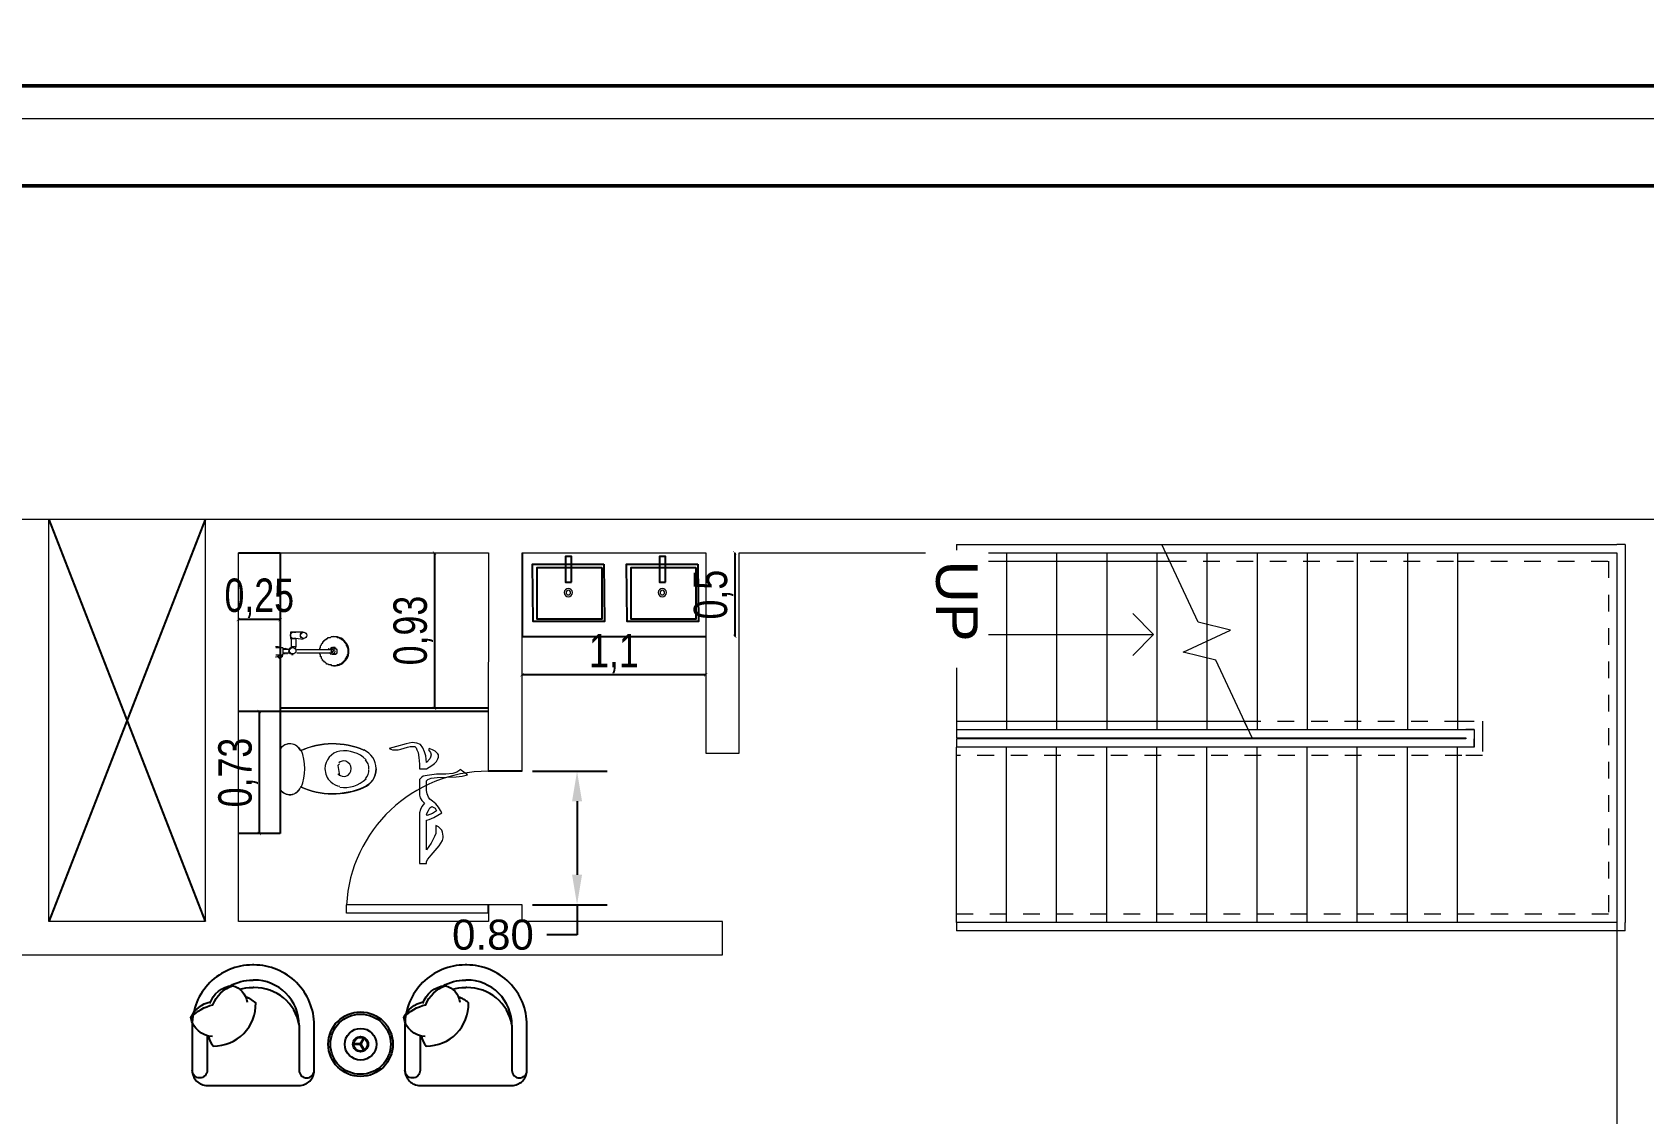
# Model space of a CAD drawing. Header units: inches. Extents: x -279 to 561, y -345 to 342.
# Drawn here: x -201.37 to -191.72, y -69.37 to -62.9 of the extents above; entities that cross this region are included whole.
import ezdxf

# ---------------------------------------------------------------- set-up
doc = ezdxf.new("R2010")
doc.units = ezdxf.units.IN
doc.header["$LTSCALE"] = 0.5
doc.header["$MEASUREMENT"] = 0
doc.linetypes.add('Overhead', pattern=[3.96875, 2.38125, -1.5875])
for name, color, linetype, lineweight in [('A-DOOR', 31, 'Continuous', 18), ('A-FLOR-HRAL', 11, 'Continuous', 9), ('G-ANNO-HLIN', 5, 'Continuous', 50)]:
    doc.layers.add(name, color=color, linetype=linetype, lineweight=lineweight)
for name, color, linetype in [('BATH', 252, 'Continuous'), ('CADER', 7, 'Continuous'), ('DIM_LINES', 7, 'Continuous'), ('Edges', 7, 'Continuous'), ('PDF2_A-DETL', 7, 'Continuous'), ('PDF2_P-SANR-FIXT', 7, 'Continuous'), ('PDF2_PDF_MOBILIARIO', 7, 'Continuous'), ('PDF_A-WALL', 7, 'Continuous'), ('S-DIM', 7, 'Continuous'), ('WAL', 7, 'Continuous')]:
    doc.layers.add(name, color=color, linetype=linetype)
doc.styles.add('Arial', font='arial.ttf', dxfattribs={"height": 250})
doc.styles.add('ROM', font='AGENCYR.TTF', dxfattribs={"width": 0.8})
doc.styles.get("Standard").update_dxf_attribs({"font": 'arial.ttf'})
doc.dimstyles.new('Copy(9) of ISO-25', dxfattribs={"dimtxt": 0.2, "dimasz": 0.02, "dimexe": 0.05, "dimexo": 0.05, "dimgap": 0.02, "dimtad": 1, "dimtxsty": 'ROM', "dimblk": 'ARCHTICK', "dimcen": 0.03, "dimse1": 1, "dimse2": 1, "dimclrd": 248, "dimclrt": 248, "dimadec": 0, "dimazin": 0, "dimtfac": 1, "dimtmove": 0, "dimatfit": 3, "dimldrblk": 'DOT', "dimfxl": 1, "dimarcsym": 0})
doc.dimstyles.get("Standard").update_dxf_attribs({"dimtxt": 0.18, "dimasz": 0.18, "dimexe": 0.18, "dimexo": 0.0625, "dimgap": 0.09, "dimtad": 0, "dimtih": 1, "dimtoh": 1, "dimzin": 0, "dimdsep": 46, "dimtxsty": 'Standard', "dimcen": 0.09, "dimadec": 0, "dimazin": 0, "dimtfac": 1, "dimtofl": 0, "dimtmove": 0, "dimatfit": 3, "dimfxl": 1, "dimtolj": 1, "dimtzin": 0, "dimarcsym": 0})

# ---------------------------------------------------------------- blocks, each defined once
blk = doc.blocks.new('Top Rail Type - Top Rail_Internal_-360885-Level 1')
at = {"layer": 'A-FLOR-HRAL', "linetype": 'Overhead'}
for p, q in [((-5773.1, 20284.9), (-5691.6, 20284.9)), ((-5773.1, 20134.5), (-5773.1, 20284.9)), ((-5691.6, 20284.9), (-5566.6, 20284.9)), ((-5566.6, 20284.9), (-5566.6, 20159.9)), ((-5723.1, 20234.9), (-5691.6, 20234.9)), ((-5723.1, 20134.5), (-5723.1, 20234.9)), ((-5691.6, 20234.9), (-5616.6, 20234.9)), ((-5616.6, 20234.9), (-5616.6, 20159.9)), ((-5773.1, 18857.7), (-5773.1, 20134.5)), ((-5723.1, 18881), (-5723.1, 20134.5)), ((-5616.6, 20159.9), (-5616.6, 17134.5)), ((-5566.6, 20159.9), (-5566.6, 17134.5)), ((-5566.6, 17134.5), (-5616.6, 17134.5))]:
    blk.add_line(p, q, dxfattribs=at)
at = {"layer": 'A-FLOR-HRAL'}
for p, q in [((-5723.1, 18881), (-5773.1, 18857.7)), ((-5773.1, 17134.5), (-5773.1, 18857.7)), ((-5723.1, 17134.5), (-5723.1, 18881)), ((-5773.1, 17134.5), (-5723.1, 17134.5))]:
    blk.add_line(p, q, dxfattribs=at)
blk = doc.blocks.new('Top Rail Type - Top Rail_Internal_-360900-Level 1')
at = {"layer": 'A-FLOR-HRAL', "linetype": 'Overhead'}
for p, q in [((-6780.3, 21088.7), (-4567.8, 21088.7)), ((-6780.3, 20134.5), (-6780.3, 21088.7)), ((-6730.3, 21038.7), (-4617.8, 21038.7)), ((-6730.3, 20134.5), (-6730.3, 21038.7)), ((-4617.8, 21038.7), (-4617.8, 20434.5)), ((-4567.8, 21088.7), (-4567.8, 20434.5)), ((-4617.8, 20434.5), (-4617.8, 17134.5)), ((-4567.8, 20434.5), (-4567.8, 17134.5)), ((-6780.3, 18388), (-6780.3, 20134.5)), ((-6730.3, 18411.3), (-6730.3, 20134.5)), ((-4567.8, 17134.5), (-4617.8, 17134.5))]:
    blk.add_line(p, q, dxfattribs=at)
at = {"layer": 'A-FLOR-HRAL'}
for p, q in [((-6730.3, 18411.3), (-6780.3, 18388)), ((-6780.3, 17134.5), (-6780.3, 18388)), ((-6730.3, 17134.5), (-6730.3, 18411.3)), ((-6780.3, 17134.5), (-6730.3, 17134.5))]:
    blk.add_line(p, q, dxfattribs=at)
blk = doc.blocks.new('M_Single-Flush - 0915 x 2134mm-361688-Level 1')
at = {"layer": 'A-DOOR', "lineweight": 18}
for p, q in [((406, -100), (406, -1015)), ((458, -100), (406, -100)), ((458, -100), (458, -1015)), ((458, -1015), (406, -1015))]:
    blk.add_line(p, q, dxfattribs=at)
at = {"layer": 'A-DOOR'}
blk.add_arc((458, -100), 917, 180, 266.8107, dxfattribs=at)
blk = doc.blocks.new('g')
at = {"ltscale": 0.03}
blk.add_lwpolyline([(5621.0449, 2263.0831), (5621.0449, 2262.8081, 0.414214), (5621.135, 2262.718), (5621.4055, 2262.718, 0.414214), (5621.7662, 2263.0786), (5621.7662, 2263.0831), (5621.7662, 2263.0877, 0.414214), (5621.4055, 2263.4483), (5621.135, 2263.4483, 0.414214), (5621.0449, 2263.3581), (5621.0449, 2263.0831)], format="xyb", dxfattribs=at)
for points in [[(5621.3423, 2263.3581), (5621.135, 2263.3581, -0.414214), (5621.09, 2263.4032), (5621.09, 2263.4032, -0.414214), (5621.135, 2263.4483)], [(5621.3374, 2263.3265, -0.356772), (5621.451, 2263.4557, -0.249542), (5621.5447, 2263.3386, 9.61688)], [(5621.451, 2263.4557, -0.14773), (5621.5285, 2263.3239, -0.213343), (5621.6422, 2263.2077, -0.178662)], [(5621.3402, 2263.3492, 0.165541), (5621.2806, 2263.3213, 0.425989), (5621.5389, 2263.0681, 0.121523), (5621.5744, 2263.1283, -7.115464)], [(5621.5347, 2263.3421, -0.306663), (5621.6422, 2263.2077, -0.30633), (5621.544, 2263.1198, 0.872847)], [(5621.6403, 2263.2219, -0.130591), (5621.676, 2263.0877), (5621.676, 2263.0831)], [(5621.6212, 2263.1645, -0.072384), (5621.6309, 2263.0877), (5621.6309, 2263.0831)], [(5621.4055, 2262.8081, 0.372719), (5621.6309, 2263.0786), (5621.6309, 2263.0831)], [(5621.4055, 2262.8081, 0.414214), (5621.676, 2263.0786), (5621.676, 2263.0831)], [(5621.4055, 2262.8081), (5621.135, 2262.8081, 0.414214), (5621.09, 2262.7631), (5621.09, 2262.7631, 0.414214), (5621.135, 2262.718)]]:
    blk.add_lwpolyline(points, format="xyb")
blk = doc.blocks.new('er')
at = {"ltscale": 0.03}
for p, q in [((-187.92, -158.888), (-187.981, -158.923)), ((-187.917, -158.893), (-187.978, -158.929)), ((-187.921, -158.891), (-187.921, -158.82)), ((-187.92, -158.893), (-187.859, -158.929)), ((-187.917, -158.888), (-187.856, -158.923)), ((-187.915, -158.891), (-187.915, -158.82))]:
    blk.add_line(p, q, dxfattribs=at)
for radius in [0.3, 0.147, 0.0706, 0.0633]:
    blk.add_circle((-187.918, -158.891), radius, dxfattribs=at)
blk.add_circle((-187.918, -158.891), 0.28)
blk = doc.blocks.new('ewefr')
at = {"layer": 'PDF2_A-DETL', "lineweight": 9}
for points in [[(-122.709, -151.678), (-122.649, -151.678), (-122.605, -151.651), (-122.583, -151.635), (-122.567, -151.618), (-122.556, -151.596), (-122.55, -151.58), (-122.55, -151.563), (-122.556, -151.553), (-122.567, -151.542), (-122.578, -151.531), (-122.599, -151.52), (-122.627, -151.509), (-122.632, -151.52), (-122.616, -151.542), (-122.61, -151.563), (-122.616, -151.58), (-122.621, -151.596), (-122.649, -151.624), (-122.654, -151.569), (-122.665, -151.536), (-122.681, -151.503), (-122.698, -151.476), (-122.731, -151.465), (-122.769, -151.46), (-122.818, -151.471), (-122.9, -151.492), (-122.96, -151.509), (-122.933, -151.52), (-122.905, -151.52), (-122.884, -151.52), (-122.862, -151.514), (-122.807, -151.498), (-122.785, -151.492), (-122.758, -151.492), (-122.747, -151.492), (-122.736, -151.503), (-122.731, -151.52), (-122.72, -151.542), (-122.714, -151.585), (-122.709, -151.64)], [(-122.709, -152.465), (-122.649, -152.465), (-122.649, -152.449), (-122.638, -152.427), (-122.61, -152.394), (-122.545, -152.318), (-122.517, -152.274), (-122.512, -152.252), (-122.512, -152.236), (-122.517, -152.203), (-122.523, -152.187), (-122.534, -152.176), (-122.55, -152.159), (-122.572, -152.148), (-122.572, -152.187), (-122.572, -152.214), (-122.583, -152.241), (-122.594, -152.263), (-122.61, -152.296), (-122.649, -152.351), (-122.649, -152.105), (-122.627, -152.099), (-122.588, -152.083), (-122.523, -152.044), (-122.534, -152.023), (-122.55, -151.995), (-122.572, -151.968), (-122.599, -151.946), (-122.621, -151.93), (-122.632, -151.913), (-122.643, -151.886), (-122.649, -151.859), (-122.649, -151.831), (-122.649, -151.809), (-122.649, -151.788), (-122.649, -151.777), (-122.638, -151.766), (-122.61, -151.755), (-122.561, -151.749), (-122.403, -151.744), (-122.353, -151.738), (-122.31, -151.727), (-122.37, -151.684), (-122.381, -151.695), (-122.397, -151.706), (-122.43, -151.716), (-122.49, -151.722), (-122.567, -151.722), (-122.643, -151.733), (-122.676, -151.738), (-122.692, -151.749), (-122.709, -151.766), (-122.709, -151.788), (-122.709, -151.809), (-122.709, -151.831), (-122.709, -151.864), (-122.709, -151.897), (-122.703, -151.919), (-122.687, -151.941), (-122.665, -151.962), (-122.687, -151.99), (-122.698, -152.017), (-122.709, -152.044), (-122.709, -152.066), (-122.709, -152.083), (-122.709, -152.105)], [(-122.643, -152.066), (-122.649, -152.061), (-122.643, -152.044), (-122.632, -152.023), (-122.621, -152.001), (-122.605, -151.99), (-122.578, -152.006), (-122.572, -152.017), (-122.567, -152.028), (-122.599, -152.05)]]:
    blk.add_lwpolyline(points, close=True, dxfattribs=at)
blk = doc.blocks.new('rrrrrr')
at = {"layer": 'PDF2_P-SANR-FIXT', "lineweight": 18}
for points in [[(-123.8843, -146.3149, -0.214584), (-123.5057, -146.3176, 0.21441), (-123.8843, -146.3134, 0.294652), (-123.9576, -146.4248, -0.294652), (-123.8843, -146.3149)], [(-123.8972, -146.4802, 0.237716), (-123.7413, -146.5311, 0.368464), (-123.6515, -146.4259, 0.210543), (-123.6862, -146.3473, 0.146578), (-123.7413, -146.3207)], [(-123.5039, -146.3116, -0.604481), (-123.3834, -146.302, 0.616087), (-123.5048, -146.3138)], [(-123.7346, -146.3915, 0.278182), (-123.7773, -146.3815, 0.737458), (-123.7757, -146.4705, 0.278202), (-123.7346, -146.4604)], [(-123.3834, -146.5444, -0.604481), (-123.5057, -146.5343, -0.21441), (-123.8843, -146.5369, 0.214584), (-123.5048, -146.5326, 0.616087), (-123.3837, -146.5434), (-123.3892, -146.5434)]]:
    blk.add_lwpolyline(points, format="xyb", dxfattribs=at)
blk.add_lwpolyline([(-123.739, -146.456), (-123.7281, -146.445), (-123.739, -146.3849), (-123.7281, -146.3958)], dxfattribs=at)
for centre, radius, start, end in [((-123.7691, -146.497), 0.1831, 80.90845, 134.39623), ((-123.2444, -146.4259), 0.2869, 156.87884, 203.12116), ((-123.8346, -146.4259), 0.123, 180.53253, 246.20334), ((-123.8346, -146.4259), 0.123, 180.53253, 246.20334), ((-123.8456, -146.415), 0.0683, 134.39563, 185.83602), ((-123.8456, -146.4314), 0.0683, 174.16398, 225.60437)]:
    blk.add_arc(centre, radius, start, end, dxfattribs=at)
blk = doc.blocks.new('*D213')
at = {"layer": 'Defpoints', "color": 0, "transparency": 16777216}
for p in [(-198.4356, -67.3222), (-198.4356, -68.1222), (-198.1061, -68.1222)]:
    blk.add_point(p, dxfattribs=at)
at = {"layer": 'DIM_LINES', "color": 0, "lineweight": -2, "transparency": 16777216}
for p, q in [((-198.3731, -67.3222), (-197.9261, -67.3222)), ((-198.1061, -67.5022), (-198.1061, -67.9422)), ((-198.3731, -68.1222), (-197.9261, -68.1222)), ((-198.1061, -68.1222), (-198.1061, -68.3022)), ((-198.1061, -68.3022), (-198.2861, -68.3022))]:
    blk.add_line(p, q, dxfattribs=at)
at = {"layer": 'DIM_LINES', "color": 0, "transparency": 16777216}
for points in [[(-198.1361, -67.5022), (-198.0761, -67.5022), (-198.1061, -67.3222)], [(-198.1361, -67.9422), (-198.0761, -67.9422), (-198.1061, -68.1222)]]:
    blk.add_solid(points, dxfattribs=at)
at = {"layer": 'DIM_LINES', "color": 0, "transparency": 16777216, "insert": (-198.6096, -68.3022), "char_height": 0.18, "attachment_point": 5}
blk.add_mtext('\\A1;0.80', dxfattribs=at)
blk = doc.blocks.new('rew')
at = {"layer": 'PDF2_PDF_MOBILIARIO', "lineweight": 9}
for points in [[(-123.6461, -145.606), (-123.6461, -145.6114), (-123.6515, -145.6169), (-123.6515, -145.6224), (-123.6515, -145.6278), (-123.657, -145.6333), (-123.657, -145.6388), (-123.6625, -145.6442), (-123.6679, -145.6497), (-123.6679, -145.6552), (-123.6734, -145.6552), (-123.6734, -145.6606), (-123.6789, -145.6606), (-123.6789, -145.6661), (-123.6843, -145.6661), (-123.6898, -145.6716), (-123.6953, -145.6716), (-123.6953, -145.677), (-123.7007, -145.677), (-123.7062, -145.677), (-123.7117, -145.677), (-123.7171, -145.6825), (-123.7226, -145.6825), (-123.7281, -145.6825), (-123.7335, -145.6825), (-123.739, -145.6825), (-123.7445, -145.6825), (-123.7499, -145.677), (-123.7554, -145.677), (-123.7609, -145.677), (-123.7663, -145.6716), (-123.7718, -145.6716), (-123.7773, -145.6661), (-123.7827, -145.6661), (-123.7827, -145.6606), (-123.7882, -145.6606), (-123.7882, -145.6552), (-123.7936, -145.6552), (-123.7936, -145.6497), (-123.7991, -145.6497), (-123.7991, -145.6442), (-123.8046, -145.6388), (-123.8046, -145.6333), (-123.8046, -145.6278), (-123.81, -145.6278), (-123.81, -145.6224), (-123.81, -145.6169), (-123.8155, -145.6114), (-123.8155, -145.606), (-123.8155, -145.6005), (-123.8155, -145.595), (-123.8155, -145.5896), (-123.8155, -145.5841), (-123.8155, -145.5786), (-123.81, -145.5732), (-123.81, -145.5677), (-123.81, -145.5622), (-123.8046, -145.5622), (-123.8046, -145.5568), (-123.8046, -145.5513), (-123.7991, -145.5513), (-123.7991, -145.5458), (-123.7991, -145.5404), (-123.7936, -145.5404), (-123.7936, -145.5349), (-123.7882, -145.5349), (-123.7882, -145.5295), (-123.7827, -145.5295), (-123.7827, -145.524), (-123.7773, -145.524), (-123.7718, -145.5185), (-123.7663, -145.5185), (-123.7609, -145.5131), (-123.7554, -145.5131), (-123.7499, -145.5131), (-123.7445, -145.5076), (-123.739, -145.5076), (-123.7335, -145.5076), (-123.7281, -145.5076), (-123.7226, -145.5076), (-123.7171, -145.5076), (-123.7171, -145.5131), (-123.7117, -145.5131), (-123.7062, -145.5131), (-123.7007, -145.5131), (-123.6953, -145.5185), (-123.6898, -145.5185), (-123.6843, -145.524), (-123.6789, -145.5295), (-123.6734, -145.5295), (-123.6734, -145.5349), (-123.6679, -145.5349), (-123.6679, -145.5404), (-123.6625, -145.5404), (-123.6625, -145.5458), (-123.657, -145.5513), (-123.657, -145.5568), (-123.657, -145.5622), (-123.6515, -145.5622), (-123.6515, -145.5677), (-123.6515, -145.5732), (-123.6461, -145.5786), (-123.6461, -145.5841)], [(-123.7226, -145.5786), (-123.739, -145.5786), (-123.7445, -145.5786), (-123.7445, -145.5841), (-123.7499, -145.5841), (-123.7499, -145.5896), (-123.7499, -145.595), (-123.7499, -145.6005), (-123.7499, -145.606), (-123.7445, -145.606), (-123.7445, -145.6114), (-123.739, -145.6114), (-123.739, -145.6169), (-123.7226, -145.6169)], [(-123.4876, -145.5732), (-123.4766, -145.5732)], [(-123.4766, -145.5732), (-123.4766, -145.5732)], [(-123.4657, -145.5841), (-123.4275, -145.5841)], [(-123.4493, -145.5841), (-123.4493, -145.5786)], [(-123.4384, -145.5841), (-123.4384, -145.5786)], [(-123.4275, -145.5786), (-123.4275, -145.6114), (-123.4329, -145.6114), (-123.4329, -145.606)], [(-123.4329, -145.5841), (-123.4329, -145.5786)], [(-123.4329, -145.5786), (-123.4329, -145.5786)], [(-123.3837, -145.5732), (-123.4275, -145.5732)], [(-123.4275, -145.5786), (-123.4275, -145.5786)], [(-123.422, -145.5677), (-123.422, -145.5622), (-123.4056, -145.5513), (-123.4001, -145.5568)], [(-123.3947, -145.5622), (-123.4001, -145.5568), (-123.422, -145.5677), (-123.422, -145.5732), (-123.3892, -145.5622)], [(-123.422, -145.5622), (-123.422, -145.5622)], [(-123.4056, -145.5513), (-123.4056, -145.5513)], [(-123.7171, -145.606), (-123.7171, -145.606)], [(-123.5477, -145.6661), (-123.504, -145.6716), (-123.493, -145.6716)], [(-123.504, -145.6114), (-123.504, -145.6224)], [(-123.504, -145.6114), (-123.504, -145.6114)], [(-123.504, -145.7098), (-123.4712, -145.7098), (-123.4712, -145.6716), (-123.504, -145.6716), (-123.504, -145.6224), (-123.4766, -145.6224), (-123.4766, -145.6716)], [(-123.504, -145.6716), (-123.504, -145.6716)], [(-123.493, -145.6716), (-123.504, -145.6716), (-123.493, -145.6716)], [(-123.504, -145.6716), (-123.504, -145.6716)], [(-123.4876, -145.6169), (-123.4766, -145.6169), (-123.4766, -145.6224)], [(-123.4766, -145.6114), (-123.4766, -145.6114)], [(-123.4712, -145.6716), (-123.4712, -145.6716)], [(-123.4657, -145.606), (-123.4275, -145.606)], [(-123.4493, -145.6114), (-123.4493, -145.606)], [(-123.4384, -145.6114), (-123.4384, -145.606)], [(-123.4329, -145.6114), (-123.4329, -145.6114)], [(-123.3837, -145.6169), (-123.4275, -145.6169)], [(-123.504, -145.7098), (-123.504, -145.7098)], [(-123.493, -145.7098), (-123.504, -145.7098), (-123.493, -145.7098)], [(-123.504, -145.7098), (-123.504, -145.7098)], [(-123.4712, -145.7098), (-123.4712, -145.7098)]]:
    blk.add_lwpolyline(points, dxfattribs=at)
for points in [[(-123.7297, -145.5813, 0.160652), (-123.7375, -145.5904, 0.102173), (-123.739, -145.5978)], [(-123.7213, -145.586, 0.083514), (-123.7253, -145.5895, 0.076763), (-123.7269, -145.5924, 0.102048), (-123.7281, -145.5973, 0.102141), (-123.727, -145.6032, 0.0763), (-123.7248, -145.6067, 0.083514), (-123.7213, -145.6096)], [(-123.713, -145.5805, 0.132181), (-123.7199, -145.5786, 0.132223), (-123.7268, -145.5805)], [(-123.7158, -145.586, 0.083514), (-123.7193, -145.5889, 0.0763), (-123.7215, -145.5924)], [(-123.7131, -145.5852, -0.132077), (-123.709, -145.5841, 0.132077), (-123.7144, -145.5841, 0.132077), (-123.7171, -145.5841), (-123.7117, -145.5841), (-123.5094, -145.5841)], [(-123.7163, -145.5931, -0.076763), (-123.7131, -145.5907, 0.083815), (-123.7152, -145.5924, 0.102048), (-123.7171, -145.5978, -0.102048), (-123.7163, -145.5931)], [(-123.7267, -145.6151, 0.132181), (-123.7198, -145.6169, 0.132223), (-123.713, -145.615)], [(-123.7193, -145.6067, -0.0763), (-123.7215, -145.6032, 0.0763), (-123.7193, -145.6067, 0.083514), (-123.7158, -145.6096)], [(-123.7185, -145.6048, 0.132077), (-123.7144, -145.606, -0.083815), (-123.7152, -145.6031, -0.102141), (-123.7171, -145.5973, 0.102039), (-123.716, -145.6032)], [(-123.7171, -145.6114), (-123.7117, -145.6114, -0.083606), (-123.7157, -145.6143)], [(-123.5094, -145.606), (-123.7117, -145.606, 0.132077), (-123.709, -145.606, 0.132077), (-123.7048, -145.6048)], [(-123.549, -145.6716, -0.928064), (-123.5477, -145.7098), (-123.504, -145.7098), (-123.493, -145.7098)]]:
    blk.add_lwpolyline(points, format="xyb", dxfattribs=at)
blk.add_lwpolyline([(-123.4903, -145.7098, 1.000041), (-123.4903, -145.6716, -1.000041)], format="xyb", close=True, dxfattribs=at)
for centre in [(-123.4848, -145.5978), (-123.5504, -145.6907)]:
    blk.add_circle(centre, 0.0191, dxfattribs=at)
for centre, radius, start, end in [((-123.7335, -145.595), 0.0876, 86.42367, 273.57633), ((-123.7253, -145.5923), 0.0191, 40.66155, 59.77708), ((-123.7258, -145.5981), 0.0198, 38.48841, 40.76998), ((-123.7089, -145.5923), 0.0082, 59.89032, 89.99968), ((-123.7089, -145.5978), 0.0137, 49.35303, 59.9387), ((-123.4848, -145.5978), 0.0246, 304.28623, 55.71377), ((-123.4411, -145.5923), 0.0082, 50.39503, 129.60497), ((-123.386, -145.6201), 0.0525, 134.7449, 137.16081), ((-123.381, -145.7019), 0.1397, 90.27298, 92.28423), ((-123.7199, -145.5978), 0.0191, 202.63866, 239.14541), ((-123.7144, -145.5978), 0.0191, 179.88884, 203.22686), ((-123.7089, -145.5978), 0.0082, 239.89032, 269.99968), ((-123.7034, -145.6033), 0.00816, 295.80393, 314.9907), ((-123.4903, -145.6907), 0.0191, 269.99762, 90.00238), ((-123.4903, -145.6907), 0.0191, 269.99762, 90.00238), ((-123.4903, -145.6907), 0.0191, 269.99762, 90.00238), ((-123.4411, -145.6032), 0.0082, 230.39503, 309.60497), ((-123.381, -145.483), 0.1394, 257.15664, 269.73028)]:
    blk.add_arc(centre, radius, start, end, dxfattribs=at)
blk = doc.blocks.new('_ArchTick')
at = {"color": 0, "linetype": 'ByBlock', "const_width": 0.15}
blk.add_lwpolyline([(-0.5, -0.5), (0.5, 0.5)], dxfattribs=at)
blk = doc.blocks.new('*D214')
at = {"layer": 'Defpoints', "color": 0, "transparency": 16777216}
for p in [(-199.013, -66.015), (-199.013, -66.9453), (-198.9597, -66.9453)]:
    blk.add_point(p, dxfattribs=at)
at = {"layer": 'WAL', "color": 248, "lineweight": -2, "transparency": 16777216}
blk.add_line((-198.9597, -66.015), (-198.9597, -66.9453), dxfattribs=at)
at = {"layer": 'WAL', "color": 248, "lineweight": -2, "transparency": 16777216, "xscale": 0.02, "yscale": 0.02, "zscale": 0.02}
for p, rotation in [((-198.9597, -66.015), 90), ((-198.9597, -66.9453), 270)]:
    blk.add_blockref('_ArchTick', p, dxfattribs=dict(at, rotation=rotation))
at = {"layer": 'WAL', "color": 248, "transparency": 16777216, "insert": (-199.0868, -66.4801), "char_height": 0.2, "attachment_point": 5, "rotation": 90, "style": 'ROM'}
blk.add_mtext('0,93', dxfattribs=at)
blk = doc.blocks.new('_DOT')
at = {"color": 0, "linetype": 'ByBlock'}
blk.add_line((-0.5, 0), (-1, 0), dxfattribs=at)
at = {"color": 0, "linetype": 'ByBlock', "const_width": 0.5}
blk.add_lwpolyline([(-0.25, 0, 1), (0.25, 0, 1)], format="xyb", close=True, dxfattribs=at)
blk = doc.blocks.new('*D215')
at = {"layer": 'Defpoints', "color": 0, "transparency": 16777216}
for p in [(-199.9645, -66.965), (-200.0086, -67.6956), (-200.0086, -67.6956)]:
    blk.add_point(p, dxfattribs=at)
at = {"layer": 'WAL', "color": 248, "lineweight": -2, "transparency": 16777216}
blk.add_line((-200.0086, -66.965), (-200.0086, -67.6956), dxfattribs=at)
at = {"layer": 'WAL', "color": 248, "lineweight": -2, "transparency": 16777216, "xscale": 0.02, "yscale": 0.02, "zscale": 0.02}
for p, rotation in [((-200.0086, -66.965), 90), ((-200.0086, -67.6956), 270)]:
    blk.add_blockref('_ArchTick', p, dxfattribs=dict(at, rotation=rotation))
at = {"layer": 'WAL', "color": 248, "transparency": 16777216, "insert": (-200.1357, -67.3303), "char_height": 0.2, "attachment_point": 5, "rotation": 90, "style": 'ROM'}
blk.add_mtext('0,73', dxfattribs=at)
blk = doc.blocks.new('*D64')
at = {"layer": 'Defpoints', "color": 0, "transparency": 16777216}
for p in [(-200.1336, -66.4142), (-200.1336, -66.4738), (-199.8836, -66.4738)]:
    blk.add_point(p, dxfattribs=at)
at = {"layer": 'WAL', "color": 248, "lineweight": -2, "transparency": 16777216}
blk.add_line((-199.8836, -66.4142), (-200.1336, -66.4142), dxfattribs=at)
at = {"layer": 'WAL', "color": 248, "lineweight": -2, "transparency": 16777216, "xscale": 0.02, "yscale": 0.02, "zscale": 0.02, "rotation": 180}
blk.add_blockref('_ArchTick', (-200.1336, -66.4142), dxfattribs=at)
at = {"layer": 'WAL', "color": 248, "lineweight": -2, "transparency": 16777216, "xscale": 0.02, "yscale": 0.02, "zscale": 0.02}
blk.add_blockref('_ArchTick', (-199.8836, -66.4142), dxfattribs=at)
at = {"layer": 'WAL', "color": 248, "transparency": 16777216, "insert": (-200.0086, -66.2872), "char_height": 0.2, "attachment_point": 5, "style": 'ROM'}
blk.add_mtext('0,25', dxfattribs=at)
blk = doc.blocks.new('*D216')
at = {"layer": 'Defpoints', "color": 0, "transparency": 16777216}
for p in [(-198.4356, -66.7455), (-198.4356, -66.78), (-197.3356, -66.78)]:
    blk.add_point(p, dxfattribs=at)
at = {"layer": 'WAL', "color": 248, "lineweight": -2, "transparency": 16777216}
blk.add_line((-197.3356, -66.7455), (-198.4356, -66.7455), dxfattribs=at)
at = {"layer": 'WAL', "color": 248, "lineweight": -2, "transparency": 16777216, "xscale": 0.02, "yscale": 0.02, "zscale": 0.02, "rotation": 180}
blk.add_blockref('_ArchTick', (-198.4356, -66.7455), dxfattribs=at)
at = {"layer": 'WAL', "color": 248, "lineweight": -2, "transparency": 16777216, "xscale": 0.02, "yscale": 0.02, "zscale": 0.02}
blk.add_blockref('_ArchTick', (-197.3356, -66.7455), dxfattribs=at)
at = {"layer": 'WAL', "color": 248, "transparency": 16777216, "insert": (-197.8856, -66.6185), "char_height": 0.2, "attachment_point": 5, "style": 'ROM'}
blk.add_mtext('1,1', dxfattribs=at)
blk = doc.blocks.new('*D65')
at = {"layer": 'Defpoints', "color": 0, "transparency": 16777216}
for p in [(-196.7952, -66.015), (-197.1619, -66.515), (-196.7952, -66.515)]:
    blk.add_point(p, dxfattribs=at)
at = {"layer": 'WAL', "color": 248, "lineweight": -2, "transparency": 16777216}
blk.add_line((-197.1619, -66.015), (-197.1619, -66.515), dxfattribs=at)
at = {"layer": 'WAL', "color": 248, "lineweight": -2, "transparency": 16777216, "xscale": 0.02, "yscale": 0.02, "zscale": 0.02}
for p, rotation in [((-197.1619, -66.015), 90), ((-197.1619, -66.515), 270)]:
    blk.add_blockref('_ArchTick', p, dxfattribs=dict(at, rotation=rotation))
at = {"layer": 'WAL', "color": 248, "transparency": 16777216, "insert": (-197.2889, -66.265), "char_height": 0.2, "attachment_point": 5, "rotation": 90, "style": 'ROM'}
blk.add_mtext('0,5', dxfattribs=at)
blk = doc.blocks.new('*D1071')
at = {"color": 0, "linetype": 'ByBlock', "lineweight": -2, "transparency": 16777216}
for p, q in [((558.6522, 342.2788), (558.6522, 342.4729)), ((560.6522, 342.2788), (560.6522, 342.4729)), ((558.8322, 342.2929), (559.1722, 342.2929)), ((560.4722, 342.2929), (560.1322, 342.2929))]:
    blk.add_line(p, q, dxfattribs=at)
at = {"color": 0, "linetype": 'ByBlock', "transparency": 16777216}
for points in [[(558.8322, 342.3229), (558.8322, 342.2629), (558.6522, 342.2929)], [(560.4722, 342.3229), (560.4722, 342.2629), (560.6522, 342.2929)]]:
    blk.add_solid(points, dxfattribs=at)
at = {"layer": 'Defpoints', "color": 0, "linetype": 'ByBlock', "transparency": 16777216}
for p in [(560.6522, 342.2929), (558.6522, 342.2163), (560.6522, 342.2163)]:
    blk.add_point(p, dxfattribs=at)
at = {"layer": 'Defpoints', "color": 0, "ltscale": 0.5, "transparency": 16777216}
for p in [(-209.5, -305.36), (-209.5, -305.81), (-209.5, -305.81)]:
    blk.add_point(p, dxfattribs=at)
at = {"layer": 'S-DIM', "color": 0, "lineweight": -2, "ltscale": 0.5, "transparency": 16777216}
for p, q in [((-209.5, -305.18), (-209.5, -305)), ((-209.5625, -305.36), (-209.68, -305.36)), ((-209.5625, -305.81), (-209.68, -305.81)), ((-209.5, -305.99), (-209.5, -306.17))]:
    blk.add_line(p, q, dxfattribs=at)
at = {"layer": 'S-DIM', "color": 0, "ltscale": 0.5, "transparency": 16777216}
for points in [[(-209.53, -305.18), (-209.47, -305.18), (-209.5, -305.36)], [(-209.53, -305.99), (-209.47, -305.99), (-209.5, -305.81)]]:
    blk.add_solid(points, dxfattribs=at)
at = {"color": 0, "linetype": 'ByBlock', "transparency": 16777216, "insert": (559.6522, 342.2929), "char_height": 0.18, "attachment_point": 5}
blk.add_mtext('\\A1;2.0000', dxfattribs=at)
at = {"layer": 'S-DIM', "color": 0, "ltscale": 0.5, "transparency": 16777216, "insert": (-209.5, -305.585), "char_height": 0.18, "attachment_point": 5}
blk.add_mtext('\\A1;0.45', dxfattribs=at)

msp = doc.modelspace()

# ---------------------------------------------------------------- linework, layer by layer
for p, q in [((-200.3336, -65.815), (-201.2694, -68.2222)), ((-201.2694, -65.815), (-200.3336, -68.2222)), ((-200.1336, -66.015), (-199.8836, -66.015)), ((-199.8836, -66.015), (-199.8836, -67.6956)), ((-198.4356, -66.015), (-198.4356, -66.515)), ((-198.4356, -66.515), (-197.3356, -66.515)), ((-198.6356, -66.9453), (-199.8836, -66.9453)), ((-198.6356, -66.965), (-200.1336, -66.965)), ((-198.4356, -67.3222), (-198.6388, -67.3217)), ((-199.8836, -67.6956), (-200.1336, -67.6956))]:
    msp.add_line(p, q)
for points in [[(-197.9461, -66.0821), (-197.942, -66.4268), (-198.3696, -66.4268), (-198.3737, -66.0821)], [(-197.3831, -66.0821), (-197.379, -66.4268), (-197.8066, -66.4268), (-197.8107, -66.0821)], [(-197.957, -66.102), (-197.957, -66.4118), (-198.3453, -66.4118), (-198.3453, -66.102)], [(-197.3941, -66.102), (-197.3941, -66.4118), (-197.7823, -66.4118), (-197.7823, -66.102)]]:
    msp.add_lwpolyline(points, close=True)
at = {"layer": 'BATH', "color": 37, "ltscale": 0.025}
for points in [[(-198.1403, -66.1897), (-198.1403, -66.0376), (-198.1757, -66.0376), (-198.1757, -66.1897)], [(-197.5774, -66.1897), (-197.5774, -66.0376), (-197.6127, -66.0376), (-197.6127, -66.1897)]]:
    msp.add_lwpolyline(points, close=True, dxfattribs=at)
at = {"layer": 'PDF2_P-SANR-FIXT', "lineweight": 18}
for points in [[(-198.1586, -66.2773, 1), (-198.1586, -66.2281, 1)], [(-198.1586, -66.239, 0.999999), (-198.1586, -66.2664, 0.999999)], [(-197.5957, -66.2773, 1), (-197.5957, -66.2281, 1)], [(-197.5957, -66.239, 0.999999), (-197.5957, -66.2664, 0.999999)]]:
    msp.add_lwpolyline(points, format="xyb", close=True, dxfattribs=at)
at = {"layer": 'PDF_A-WALL', "lineweight": 9}
for p, q in [((-201.2694, -65.815), (-203.1455, -65.815)), ((-198.6356, -65.815), (-201.2694, -65.815)), ((-201.2694, -68.2222), (-201.2694, -65.815)), ((-186.3285, -65.815), (-200.3336, -65.815)), ((-200.3336, -65.815), (-200.3336, -68.2222)), ((-197.3356, -65.815), (-198.4356, -65.815)), ((-191.8805, -65.815), (-197.1356, -65.815)), ((-191.8805, -65.815), (-195.8351, -65.815)), ((-195.8351, -65.965), (-195.8351, -66.015)), ((-195.8351, -65.965), (-194.6051, -65.965)), ((-194.6051, -65.965), (-191.8805, -65.965)), ((-194.3879, -66.4307), (-194.6051, -65.965)), ((-191.8305, -65.965), (-191.8805, -65.965)), ((-191.8305, -65.965), (-191.8305, -68.2283)), ((-200.1336, -66.015), (-198.6356, -66.015)), ((-200.1336, -68.2222), (-200.1336, -66.015)), ((-198.6356, -66.015), (-198.6389, -67.3222)), ((-198.4356, -66.015), (-197.3356, -66.015)), ((-198.4356, -67.3222), (-198.4356, -66.015)), ((-197.3356, -66.015), (-197.3356, -67.215)), ((-197.1356, -66.015), (-191.8805, -66.015)), ((-197.1356, -67.215), (-197.1356, -66.015)), ((-195.8351, -66.015), (-195.5351, -66.015)), ((-195.8351, -66.015), (-195.8351, -67.073)), ((-195.8351, -66.015), (-195.8351, -67.073)), ((-195.5351, -66.015), (-195.2351, -66.015)), ((-195.5351, -66.015), (-195.5351, -67.073)), ((-195.5351, -66.015), (-195.5351, -67.073)), ((-195.2351, -66.015), (-194.9351, -66.015)), ((-195.2351, -66.015), (-195.2351, -67.073)), ((-195.2351, -66.015), (-195.2351, -67.073)), ((-194.9351, -66.015), (-194.6351, -66.015)), ((-194.9351, -66.015), (-194.9351, -67.073)), ((-194.9351, -66.015), (-194.9351, -67.073)), ((-194.6351, -66.015), (-194.5818, -66.015)), ((-194.6351, -66.015), (-194.6351, -67.073)), ((-194.6351, -66.015), (-194.6351, -67.073)), ((-194.5818, -66.015), (-191.8805, -66.015)), ((-194.3351, -66.015), (-194.3351, -66.4435)), ((-194.3351, -66.015), (-194.3351, -66.4435)), ((-194.0351, -66.015), (-194.0351, -67.073)), ((-194.0351, -66.015), (-194.0351, -67.073)), ((-193.7351, -66.015), (-193.7351, -67.073)), ((-193.7351, -66.015), (-193.7351, -67.073)), ((-193.4351, -66.015), (-193.4351, -67.073)), ((-193.4351, -66.015), (-193.4351, -67.073)), ((-193.1351, -66.015), (-193.1351, -67.073)), ((-193.1351, -66.015), (-193.1351, -67.073)), ((-192.8351, -66.015), (-192.8351, -67.073)), ((-192.8351, -66.015), (-192.8351, -67.073)), ((-191.8805, -66.015), (-191.8805, -68.5118)), ((-191.8805, -66.015), (-191.8805, -68.2283)), ((-194.654, -66.5035), (-194.779, -66.3785)), ((-194.1935, -66.4779), (-194.3879, -66.4307)), ((-194.3351, -66.4435), (-194.3351, -66.544)), ((-194.3351, -66.4435), (-194.3351, -66.544)), ((-195.8351, -66.5035), (-195.5351, -66.5035)), ((-195.5351, -66.5035), (-195.2351, -66.5035)), ((-195.2351, -66.5035), (-194.9351, -66.5035)), ((-194.9351, -66.5035), (-194.654, -66.5035)), ((-194.654, -66.5035), (-194.779, -66.6285)), ((-194.4767, -66.61), (-194.1935, -66.4779)), ((-194.3351, -66.544), (-194.3351, -66.6444)), ((-194.3351, -66.544), (-194.3351, -66.6444)), ((-194.2823, -66.6573), (-194.4767, -66.61)), ((-194.3351, -66.6444), (-194.3351, -67.073)), ((-194.3351, -66.6444), (-194.3351, -67.073)), ((-194.0651, -67.123), (-194.2823, -66.6573)), ((-195.8351, -67.073), (-195.8351, -67.123)), ((-195.8351, -67.073), (-195.5351, -67.073)), ((-195.8351, -67.123), (-194.0651, -67.123)), ((-195.8351, -67.1287), (-195.8351, -67.1787)), ((-192.7851, -67.1287), (-195.8351, -67.1287)), ((-195.5351, -67.073), (-195.2351, -67.073)), ((-195.2351, -67.073), (-194.9351, -67.073)), ((-194.9351, -67.073), (-194.6351, -67.073)), ((-194.6351, -67.073), (-194.3351, -67.073)), ((-194.3351, -67.073), (-194.0884, -67.073)), ((-194.0884, -67.073), (-192.7851, -67.073)), ((-194.0651, -67.123), (-192.7851, -67.123)), ((-192.7351, -67.073), (-192.7851, -67.073)), ((-192.7851, -67.123), (-192.7851, -67.1287)), ((-192.7351, -67.073), (-192.7351, -67.1287)), ((-192.7351, -67.1787), (-192.7351, -67.1287)), ((-197.3356, -67.215), (-197.1356, -67.215)), ((-192.7351, -67.1787), (-195.8351, -67.1787)), ((-195.8351, -68.2283), (-195.8351, -67.1787)), ((-195.5351, -68.2283), (-195.5351, -67.1787)), ((-195.5351, -68.2283), (-195.5351, -67.1787)), ((-195.2351, -68.2283), (-195.2351, -67.1787)), ((-195.2351, -68.2283), (-195.2351, -67.1787)), ((-194.9351, -68.2283), (-194.9351, -67.1787)), ((-194.9351, -68.2283), (-194.9351, -67.1787)), ((-194.6351, -68.2283), (-194.6351, -67.1787)), ((-194.6351, -68.2283), (-194.6351, -67.1787)), ((-194.3351, -68.2283), (-194.3351, -67.1787)), ((-194.3351, -68.2283), (-194.3351, -67.1787)), ((-194.0351, -68.2283), (-194.0351, -67.1787)), ((-194.0351, -68.2283), (-194.0351, -67.1787)), ((-193.7351, -68.2283), (-193.7351, -67.1787)), ((-193.7351, -68.2283), (-193.7351, -67.1787)), ((-193.4351, -68.2283), (-193.4351, -67.1787)), ((-193.4351, -68.2283), (-193.4351, -67.1787)), ((-193.1351, -68.2283), (-193.1351, -67.1787)), ((-193.1351, -68.2283), (-193.1351, -67.1787)), ((-192.8351, -68.2283), (-192.8351, -67.1787)), ((-192.8351, -68.2283), (-192.8351, -67.1787)), ((-198.6356, -68.1222), (-198.6356, -68.2222)), ((-198.4356, -68.1222), (-198.6356, -68.1222)), ((-198.4356, -68.2222), (-198.4356, -68.1222)), ((-200.3336, -68.2222), (-201.2694, -68.2222)), ((-198.6356, -68.2222), (-200.1336, -68.2222)), ((-197.2356, -68.2222), (-198.4356, -68.2222)), ((-197.2356, -68.4222), (-197.2356, -68.2222)), ((-195.8351, -68.2283), (-195.8351, -68.2783)), ((-191.8805, -68.2283), (-195.8351, -68.2283)), ((-191.8305, -68.2783), (-195.8351, -68.2783)), ((-191.8305, -68.2783), (-191.8305, -68.2283)), ((-201.5694, -68.4222), (-197.2356, -68.4222)), ((-191.8805, -68.5118), (-191.8808, -70.3801))]:
    msp.add_line(p, q, dxfattribs=at)

# ---------------------------------------------------------------- block references
at = {"rotation": 180}
for name, p in [('rew', (-323.2931, -212.1991)), ('rrrrrr', (-323.2669, -213.7335))]:
    msp.add_blockref(name, p, dxfattribs=at)
at = {"xscale": 0.72091358921907, "yscale": 0.72091358921907, "zscale": 0.72091358921907}
msp.add_blockref('ewefr', (-110.5878, 42.0386), dxfattribs=at)
at = {"xscale": 0.6442476868278146, "yscale": 0.6442476868278146, "zscale": 0.6442476868278146, "rotation": 90}
msp.add_blockref('er', (-301.7674, 52.1088), dxfattribs=at)
at = {"layer": 'Edges', "color": 1, "rotation": 90}
for p in [(2063.038, -5690.2488), (2064.3119, -5690.2488)]:
    msp.add_blockref('g', p, dxfattribs=at)
at = {"layer": 'PDF_A-WALL', "lineweight": 9, "rotation": 270}
for name, p, xscale, yscale, zscale in [('Top Rail Type - Top Rail_Internal_-360900-Level 1', (-212.9696, -72.7957), 0.001000000000005968, 0.001000000000005968, 0.001000000000005968), ('Top Rail Type - Top Rail_Internal_-360885-Level 1', (-212.9696, -72.7957), 0.001000000000005968, 0.001000000000005968, 0.001000000000005968), ('M_Single-Flush - 0915 x 2134mm-361688-Level 1', (-198.5463, -67.7474), 0.0009259259259244722, 0.0009259259259244722, 0.0009259259259244722)]:
    msp.add_blockref(name, p, dxfattribs=dict(at, xscale=xscale, yscale=yscale, zscale=zscale))

# ---------------------------------------------------------------- dimensions: what is measured, and where the dimension line sits
at = {"layer": 'DIM_LINES'}
dim = msp.add_linear_dim(base=(-198.1061, -68.1222), p1=(-198.4356, -67.3222), p2=(-198.4356, -68.1222), angle=90, dimstyle='Standard', dxfattribs=at)
dim.commit()
dim.dimension.update_dxf_attribs({"geometry": '*D213', "text_midpoint": (-198.6096, -68.3022)})
at = {"layer": 'WAL'}
for base, p1, p2, picture, middle in [((-198.9597, -66.9453), (-199.013, -66.015), (-199.013, -66.9453), '*D214', (-199.0868, -66.4801)), ((-197.1619, -66.515), (-196.7952, -66.015), (-196.7952, -66.515), '*D65', (-197.2889, -66.265)), ((-200.0086, -67.6956), (-199.9645, -66.965), (-200.0086, -67.6956), '*D215', (-200.1357, -67.3303))]:
    dim = msp.add_linear_dim(base=base, p1=p1, p2=p2, angle=90, dimstyle='Copy(9) of ISO-25', dxfattribs=at)
    dim.commit()
    dim.dimension.update_dxf_attribs({"geometry": picture, "text_midpoint": middle})
dim = msp.add_linear_dim(base=(-200.1336, -66.4142), p1=(-199.8836, -66.4738), p2=(-200.1336, -66.4738), dimstyle='Copy(9) of ISO-25', dxfattribs=at)
dim.commit()
dim.dimension.update_dxf_attribs({"geometry": '*D64', "text_midpoint": (-200.0086, -66.4142), "dimtype": 160})
dim = msp.add_linear_dim(base=(-198.4356, -66.7455), p1=(-197.3356, -66.78), p2=(-198.4356, -66.78), dimstyle='Copy(9) of ISO-25', dxfattribs=at)
dim.commit()
dim.dimension.update_dxf_attribs({"geometry": '*D216', "text_midpoint": (-197.8856, -66.6185)})

# ---------------------------------------------------------------- next in the draw order: texts
at = {"layer": 'PDF_A-WALL', "lineweight": 9, "insert": (-195.7067, -66.0613), "char_height": 0.25, "width": 0.579193, "attachment_point": 1, "rotation": 270, "line_spacing_factor": 0.941778, "style": 'Arial', "bg_fill": 3, "box_fill_scale": 1.25, "bg_fill_color": 256, "bg_fill_true_color": 13158600, "bg_fill_transparency": 0}
msp.add_mtext('UP', dxfattribs=at)

# ---------------------------------------------------------------- next in the draw order: linework, layer by layer
at = {"layer": 'CADER', "lineweight": 18}
for points in [[(-210.1438, -63.2183), (-184.4411, -63.2183), (-184.4411, -80.3172), (-210.1438, -80.3172)], [(-209.9481, -63.414), (-184.6369, -63.414), (-184.6369, -80.1215), (-209.9481, -80.1215)]]:
    msp.add_lwpolyline(points, close=True, dxfattribs=at)
at = {"layer": 'G-ANNO-HLIN', "color": 0}
for points in [[(-210.1438, -63.2183), (-184.4411, -63.2183), (-184.4411, -80.3172), (-210.1438, -80.3172)], [(-209.5444, -63.8176), (-185.0405, -63.8176), (-185.0405, -79.7179), (-209.5444, -79.7179)]]:
    msp.add_lwpolyline(points, close=True, dxfattribs=at)

# ---------------------------------------------------------------- next in the draw order: dimensions: what is measured, and where the dimension line sits
at = {"layer": 'S-DIM', "ltscale": 0.5}
dim = msp.add_linear_dim(base=(-209.5, -305.81), p1=(-209.5, -305.36), p2=(-209.5, -305.81), angle=90, dimstyle='Standard', dxfattribs=at)
dim.commit()
dim.dimension.update_dxf_attribs({"geometry": '*D1071', "text_midpoint": (-209.5, -305.585)})

doc.saveas('drawing.dxf')
